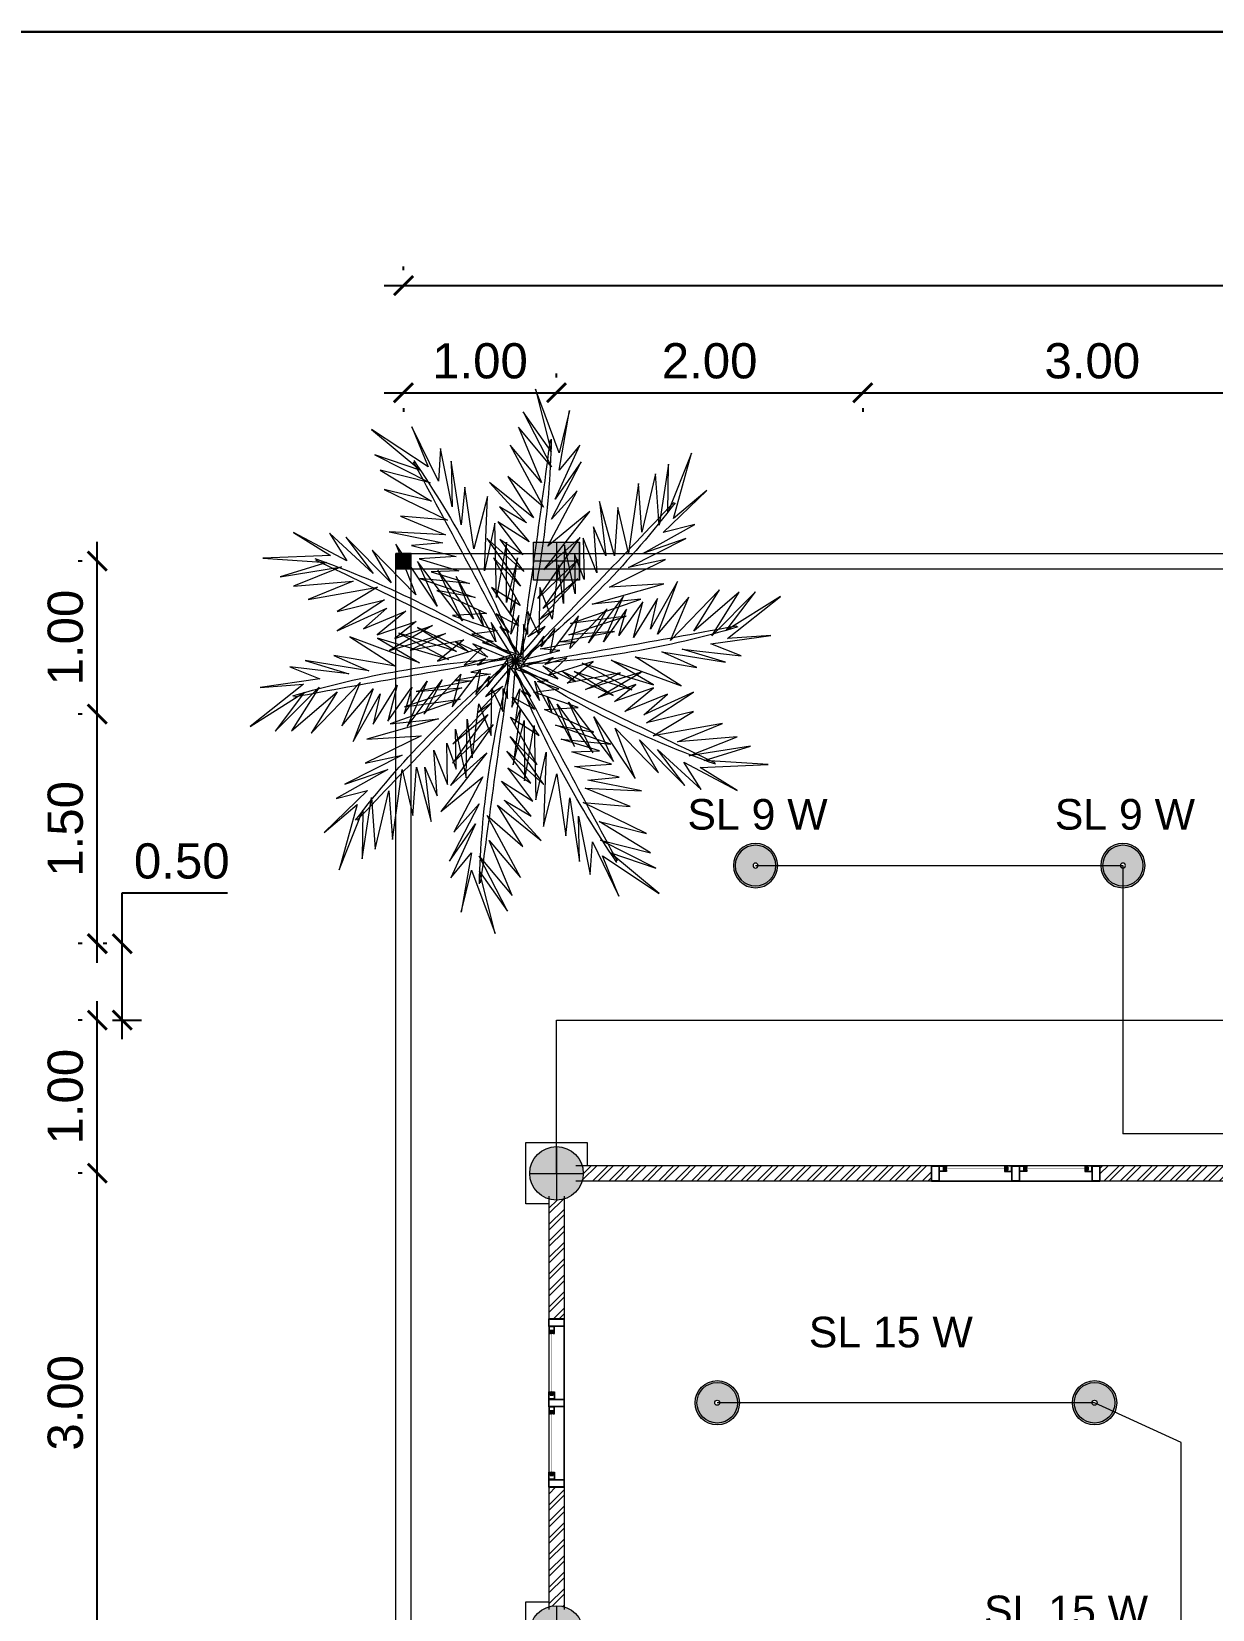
# Model space of a CAD drawing. Header units: millimetres. Extents: x -667 to -468, y -723 to -475.
# Drawn here: x -624.19 to -616.48, y -671.65 to -661.34 of the extents above; entities that cross this region are included whole.
import ezdxf

# ---------------------------------------------------------------- set-up
doc = ezdxf.new("R2010")
doc.units = ezdxf.units.MM
doc.layers.get('0').update_dxf_attribs({"lineweight": 9})
doc.layers.get('Defpoints').update_dxf_attribs({"lineweight": 0})
for name, color, linetype, lineweight in [('BLOCK', 231, 'Continuous', 5), ('COLUMN', 11, 'Continuous', 9), ('dinding', 36, 'Continuous', 9), ('NOTASI', 250, 'Continuous', 5), ('pintu', 6, 'Continuous', 5)]:
    doc.layers.add(name, color=color, linetype=linetype, lineweight=lineweight)
doc.layers.add('KOP', color=1, linetype='Continuous')
doc.layers.add('LANDSCAPE', color=7, linetype='Continuous', lineweight=9, true_color=0x002409)
doc.styles.get("Standard").update_dxf_attribs({"font": 'arial.ttf'})
doc.dimstyles.new('Copy of 1-100', dxfattribs={"dimtxt": 0.23, "dimasz": 0.125, "dimexe": 0.125, "dimexo": 0.1, "dimgap": 0.09, "dimtad": 1, "dimtoh": 1, "dimzin": 0, "dimdsep": 46, "dimtxsty": 'Standard', "dimblk": 'ARCHTICK', "dimcen": 0.09, "dimdle": 0.125, "dimclrt": 2, "dimadec": 0, "dimazin": 0, "dimtfac": 1, "dimtofl": 0, "dimtmove": 0, "dimatfit": 3, "dimldrblk": 'ARCHTICK', "dimfxl": 1, "dimtolj": 1, "dimtzin": 0, "dimarcsym": 0})
pattern_1 = [(45, (37.383015, -159.11042), (-0.053881537, 0.053881537), []), (45, (37.418936, -159.11042), (-0.053881537, 0.053881537), [])]

# ---------------------------------------------------------------- blocks, each defined once
blk = doc.blocks.new('EW2433')
at = {"layer": 'KOP', "color": 11, "ltscale": 0.1}
for p, q in [((483.0215, -195.9497), (500.4465, -195.9497)), ((500.4441, -195.9522), (483.0239, -195.9522))]:
    blk.add_line(p, q, dxfattribs=at)
blk = doc.blocks.new('FFFF')
at = {"layer": 'NOTASI', "ltscale": 0.01}
h = blk.add_hatch(color=256, dxfattribs=at)
h.paths.add_polyline_path([(-508.37, -250.991), (-508.495, -250.991), (-508.495, -251.141), (-508.37, -251.141)])
h.paths.add_polyline_path([(-508.37, -251.141), (-508.495, -251.141), (-508.495, -251.291), (-508.37, -251.291)])
h.paths.add_polyline_path([(-508.495, -251.141), (-508.62, -251.141), (-508.62, -251.291), (-508.495, -251.291)])
h.paths.add_polyline_path([(-508.495, -250.991), (-508.62, -250.991), (-508.62, -251.141), (-508.495, -251.141)])
at = {"ltscale": 0.01}
for p, q in [((-508.37, -250.991), (-508.62, -250.991)), ((-508.495, -250.991), (-508.495, -251.291)), ((-508.62, -251.141), (-508.37, -251.141))]:
    blk.add_line(p, q, dxfattribs=at)
blk.add_lwpolyline([(-508.62, -250.991), (-508.37, -250.991), (-508.37, -251.291), (-508.62, -251.291)], close=True, dxfattribs=at)
blk = doc.blocks.new('_ArchTick')
at = {"color": 0, "linetype": 'ByBlock', "const_width": 0.15}
blk.add_lwpolyline([(-0.5, -0.5), (0.5, 0.5)], dxfattribs=at)
blk = doc.blocks.new('*D947')
at = {"layer": 'Defpoints', "color": 0}
for p in [(-623.765, -668.798), (-623.765, -668.798), (-623.765, -671.798)]:
    blk.add_point(p, dxfattribs=at)
at = {"layer": 'NOTASI', "color": 0, "lineweight": -2}
for p, q in [((-623.765, -671.923), (-623.765, -668.673)), ((-623.865, -668.798), (-623.89, -668.798)), ((-623.865, -671.798), (-623.89, -671.798))]:
    blk.add_line(p, q, dxfattribs=at)
at = {"layer": 'NOTASI', "color": 0, "lineweight": -2, "xscale": 0.125, "yscale": 0.125, "zscale": 0.125}
for p, rotation in [((-623.765, -668.798), 90), ((-623.765, -671.798), 270)]:
    blk.add_blockref('_ArchTick', p, dxfattribs=dict(at, rotation=rotation))
at = {"layer": 'NOTASI', "color": 2, "insert": (-623.973, -670.298), "char_height": 0.23, "attachment_point": 5, "rotation": 90}
blk.add_mtext('\\A1;3.00', dxfattribs=at)
blk = doc.blocks.new('*D948')
at = {"layer": 'Defpoints', "color": 0}
for p in [(-623.765, -667.798), (-623.765, -667.798), (-623.765, -668.798)]:
    blk.add_point(p, dxfattribs=at)
at = {"layer": 'NOTASI', "color": 0, "lineweight": -2}
for p, q in [((-623.765, -668.923), (-623.765, -667.673)), ((-623.865, -667.798), (-623.89, -667.798)), ((-623.865, -668.798), (-623.89, -668.798))]:
    blk.add_line(p, q, dxfattribs=at)
at = {"layer": 'NOTASI', "color": 0, "lineweight": -2, "xscale": 0.125, "yscale": 0.125, "zscale": 0.125}
for p, rotation in [((-623.765, -667.798), 90), ((-623.765, -668.798), 270)]:
    blk.add_blockref('_ArchTick', p, dxfattribs=dict(at, rotation=rotation))
at = {"layer": 'NOTASI', "color": 2, "insert": (-623.973, -668.298), "char_height": 0.23, "attachment_point": 5, "rotation": 90}
blk.add_mtext('\\A1;1.00', dxfattribs=at)
blk = doc.blocks.new('*D949')
at = {"layer": 'Defpoints', "color": 0}
for p in [(-623.765, -665.798), (-623.765, -665.798), (-623.765, -667.298)]:
    blk.add_point(p, dxfattribs=at)
at = {"layer": 'NOTASI', "color": 0, "lineweight": -2}
for p, q in [((-623.765, -667.423), (-623.765, -665.673)), ((-623.865, -665.798), (-623.89, -665.798)), ((-623.865, -667.298), (-623.89, -667.298))]:
    blk.add_line(p, q, dxfattribs=at)
at = {"layer": 'NOTASI', "color": 0, "lineweight": -2, "xscale": 0.125, "yscale": 0.125, "zscale": 0.125}
for p, rotation in [((-623.765, -665.798), 90), ((-623.765, -667.298), 270)]:
    blk.add_blockref('_ArchTick', p, dxfattribs=dict(at, rotation=rotation))
at = {"layer": 'NOTASI', "color": 2, "insert": (-623.973, -666.548), "char_height": 0.23, "attachment_point": 5, "rotation": 90}
blk.add_mtext('\\A1;1.50', dxfattribs=at)
blk = doc.blocks.new('*D951')
at = {"layer": 'Defpoints', "color": 0}
for p in [(-621.765, -663.698), (-620.765, -663.698), (-620.765, -663.698)]:
    blk.add_point(p, dxfattribs=at)
at = {"layer": 'NOTASI', "color": 0, "lineweight": -2}
for p, q in [((-620.765, -663.598), (-620.765, -663.573)), ((-621.89, -663.698), (-620.64, -663.698)), ((-621.765, -663.798), (-621.765, -663.823))]:
    blk.add_line(p, q, dxfattribs=at)
at = {"layer": 'NOTASI', "color": 0, "lineweight": -2, "xscale": 0.125, "yscale": 0.125, "zscale": 0.125, "rotation": 180}
blk.add_blockref('_ArchTick', (-621.765, -663.698), dxfattribs=at)
at = {"layer": 'NOTASI', "color": 0, "lineweight": -2, "xscale": 0.125, "yscale": 0.125, "zscale": 0.125}
blk.add_blockref('_ArchTick', (-620.765, -663.698), dxfattribs=at)
at = {"layer": 'NOTASI', "color": 2, "insert": (-621.265, -663.491), "char_height": 0.23, "attachment_point": 5}
blk.add_mtext('\\A1;1.00', dxfattribs=at)
blk = doc.blocks.new('*D952')
at = {"layer": 'Defpoints', "color": 0}
for p in [(-621.765, -662.998), (-603.765, -662.998), (-603.765, -662.998)]:
    blk.add_point(p, dxfattribs=at)
at = {"layer": 'NOTASI', "color": 0, "lineweight": -2}
for p, q in [((-621.765, -662.898), (-621.765, -662.873)), ((-603.765, -662.898), (-603.765, -662.873)), ((-621.89, -662.998), (-603.64, -662.998))]:
    blk.add_line(p, q, dxfattribs=at)
at = {"layer": 'NOTASI', "color": 0, "lineweight": -2, "xscale": 0.125, "yscale": 0.125, "zscale": 0.125, "rotation": 180}
blk.add_blockref('_ArchTick', (-621.765, -662.998), dxfattribs=at)
at = {"layer": 'NOTASI', "color": 0, "lineweight": -2, "xscale": 0.125, "yscale": 0.125, "zscale": 0.125}
blk.add_blockref('_ArchTick', (-603.765, -662.998), dxfattribs=at)
at = {"layer": 'NOTASI', "color": 2, "insert": (-612.765, -662.791), "char_height": 0.23, "attachment_point": 5}
blk.add_mtext('\\A1;18.00', dxfattribs=at)
blk = doc.blocks.new('*D953')
at = {"layer": 'Defpoints', "color": 0}
for p in [(-620.765, -663.698), (-618.765, -663.698), (-618.765, -663.698)]:
    blk.add_point(p, dxfattribs=at)
at = {"layer": 'NOTASI', "color": 0, "lineweight": -2}
for p, q in [((-620.765, -663.598), (-620.765, -663.573)), ((-620.89, -663.698), (-618.64, -663.698)), ((-618.765, -663.798), (-618.765, -663.823))]:
    blk.add_line(p, q, dxfattribs=at)
at = {"layer": 'NOTASI', "color": 0, "lineweight": -2, "xscale": 0.125, "yscale": 0.125, "zscale": 0.125, "rotation": 180}
blk.add_blockref('_ArchTick', (-620.765, -663.698), dxfattribs=at)
at = {"layer": 'NOTASI', "color": 0, "lineweight": -2, "xscale": 0.125, "yscale": 0.125, "zscale": 0.125}
blk.add_blockref('_ArchTick', (-618.765, -663.698), dxfattribs=at)
at = {"layer": 'NOTASI', "color": 2, "insert": (-619.765, -663.491), "char_height": 0.23, "attachment_point": 5}
blk.add_mtext('\\A1;2.00', dxfattribs=at)
blk = doc.blocks.new('*D954')
at = {"layer": 'Defpoints', "color": 0}
for p in [(-618.765, -663.698), (-615.765, -663.698), (-615.765, -663.698)]:
    blk.add_point(p, dxfattribs=at)
at = {"layer": 'NOTASI', "color": 0, "lineweight": -2}
for p, q in [((-615.765, -663.598), (-615.765, -663.573)), ((-618.89, -663.698), (-615.64, -663.698)), ((-618.765, -663.798), (-618.765, -663.823))]:
    blk.add_line(p, q, dxfattribs=at)
at = {"layer": 'NOTASI', "color": 0, "lineweight": -2, "xscale": 0.125, "yscale": 0.125, "zscale": 0.125, "rotation": 180}
blk.add_blockref('_ArchTick', (-618.765, -663.698), dxfattribs=at)
at = {"layer": 'NOTASI', "color": 0, "lineweight": -2, "xscale": 0.125, "yscale": 0.125, "zscale": 0.125}
blk.add_blockref('_ArchTick', (-615.765, -663.698), dxfattribs=at)
at = {"layer": 'NOTASI', "color": 2, "insert": (-617.265, -663.491), "char_height": 0.23, "attachment_point": 5}
blk.add_mtext('\\A1;3.00', dxfattribs=at)
blk = doc.blocks.new('*D978')
at = {"layer": 'Defpoints', "color": 0}
for p in [(-623.602, -667.298), (-623.602, -667.298), (-623.765, -667.798)]:
    blk.add_point(p, dxfattribs=at)
at = {"layer": 'NOTASI', "color": 0, "lineweight": -2}
for p, q in [((-623.602, -667.298), (-623.602, -666.966)), ((-623.602, -666.966), (-622.915, -666.966)), ((-623.702, -667.298), (-623.727, -667.298)), ((-623.602, -667.923), (-623.602, -667.298)), ((-623.665, -667.798), (-623.477, -667.798))]:
    blk.add_line(p, q, dxfattribs=at)
at = {"layer": 'NOTASI', "color": 0, "lineweight": -2, "xscale": 0.125, "yscale": 0.125, "zscale": 0.125}
for p, rotation in [((-623.602, -667.298), 90), ((-623.602, -667.798), 270)]:
    blk.add_blockref('_ArchTick', p, dxfattribs=dict(at, rotation=rotation))
at = {"layer": 'NOTASI', "color": 2, "insert": (-623.213, -666.759), "char_height": 0.23, "attachment_point": 5}
blk.add_mtext('\\A1;0.50', dxfattribs=at)
blk = doc.blocks.new('*D979')
at = {"layer": 'Defpoints', "color": 0}
for p in [(-623.765, -664.798), (-623.765, -664.798), (-623.765, -665.798)]:
    blk.add_point(p, dxfattribs=at)
at = {"layer": 'NOTASI', "color": 0, "lineweight": -2}
for p, q in [((-623.765, -665.923), (-623.765, -664.673)), ((-623.865, -664.798), (-623.89, -664.798)), ((-623.865, -665.798), (-623.89, -665.798))]:
    blk.add_line(p, q, dxfattribs=at)
at = {"layer": 'NOTASI', "color": 0, "lineweight": -2, "xscale": 0.125, "yscale": 0.125, "zscale": 0.125}
for p, rotation in [((-623.765, -664.798), 90), ((-623.765, -665.798), 270)]:
    blk.add_blockref('_ArchTick', p, dxfattribs=dict(at, rotation=rotation))
at = {"layer": 'NOTASI', "color": 2, "insert": (-623.973, -665.298), "char_height": 0.23, "attachment_point": 5, "rotation": 90}
blk.add_mtext('\\A1;1.00', dxfattribs=at)
blk = doc.blocks.new('pohon 3')
for points in [[(0, 0), (-0.506, 0.324), (-0.252, 0.261), (-0.666, 0.493), (-0.453, 0.424), (-1.098, 0.791), (-0.548, 0.555), (-1.176, 1.032), (-0.52, 0.701), (-1.284, 1.302), (-0.705, 1.035), (-1.505, 1.589), (-0.849, 1.317), (-1.424, 1.896), (-0.998, 1.64), (-1.586, 2.243), (-1.118, 1.875), (-1.635, 2.455), (-1.279, 2.222), (-1.638, 2.926), (-1.346, 2.439), (-1.293, 3.324), (-1.252, 2.487), (-1.056, 3.09), (-1.198, 2.293), (-0.937, 2.914), (-1.014, 2.135), (-0.765, 2.721), (-0.941, 1.818), (-0.615, 2.339), (-0.775, 1.725), (-0.361, 2.335), (-0.669, 1.69), (-0.394, 1.993), (-0.632, 1.443), (-0.316, 1.811), (-0.501, 1.302), (-0.273, 1.581), (-0.452, 1.09), (-0.115, 1.647), (-0.351, 0.92), (-0.125, 1.376), (-0.273, 0.679), (0.014, 1.017), (-0.176, 0.432), (0.057, 0.67), (-0.035, 0.386), (0.059, 0.493), (-0.095, 0.021), (0, 0)], [(0, 0), (-0.219, 0.559), (-0.05, 0.359), (-0.249, 0.791), (-0.117, 0.61), (-0.424, 1.285), (-0.117, 0.771), (-0.345, 1.526), (-0.009, 0.873), (-0.274, 1.808), (0.038, 1.252), (-0.283, 2.17), (0.088, 1.564), (-0.038, 2.371), (0.156, 1.914), (0.035, 2.747), (0.198, 2.174), (0.12, 2.947), (0.271, 2.549), (0.395, 3.33), (0.345, 2.764), (0.907, 3.449), (0.449, 2.748), (0.962, 3.121), (0.379, 2.559), (0.955, 2.908), (0.435, 2.323), (0.981, 2.651), (0.307, 2.023), (0.877, 2.253), (0.387, 1.851), (1.08, 2.101), (0.452, 1.76), (0.852, 1.844), (0.337, 1.538), (0.808, 1.651), (0.36, 1.348), (0.708, 1.44), (0.275, 1.148), (0.875, 1.4), (0.257, 0.951), (0.708, 1.186), (0.179, 0.71), (0.609, 0.815), (0.111, 0.454), (0.44, 0.508), (0.199, 0.333), (0.337, 0.364), (-0.064, 0.073), (0, 0)], [(0, 0), (0.152, 0.581), (0.17, 0.32), (0.263, 0.786), (0.263, 0.562), (0.413, 1.289), (0.358, 0.692), (0.618, 1.438), (0.506, 0.711), (0.841, 1.624), (0.767, 0.991), (1.046, 1.922), (0.99, 1.214), (1.363, 1.941), (1.251, 1.456), (1.643, 2.201), (1.438, 1.643), (1.829, 2.313), (1.718, 1.903), (2.277, 2.462), (1.904, 2.034), (2.761, 2.257), (1.978, 1.959), (2.612, 1.959), (1.811, 1.847), (2.482, 1.792), (1.718, 1.624), (2.351, 1.568), (1.438, 1.456), (2.034, 1.307), (1.401, 1.27), (2.109, 1.065), (1.401, 1.158), (1.773, 0.991), (1.177, 1.047), (1.624, 0.86), (1.084, 0.879), (1.419, 0.748), (0.897, 0.767), (1.531, 0.618), (0.767, 0.618), (1.27, 0.544), (0.562, 0.469), (0.972, 0.301), (0.357, 0.301), (0.655, 0.152), (0.357, 0.152), (0.487, 0.097), (-0.009, 0.097), (0, 0)], [(0, 0), (-0.599, -0.035), (-0.357, 0.063), (-0.829, 0.008), (-0.616, 0.077), (-1.353, -0.006), (-0.769, 0.127), (-1.558, 0.143), (-0.833, 0.261), (-1.804, 0.298), (-1.179, 0.423), (-2.151, 0.401), (-1.461, 0.567), (-2.267, 0.697), (-1.772, 0.74), (-2.601, 0.882), (-2.007, 0.86), (-2.765, 1.025), (-2.341, 1.045), (-3.045, 1.404), (-2.523, 1.182), (-3, 1.929), (-2.475, 1.276), (-2.671, 1.879), (-2.317, 1.151), (-2.471, 1.807), (-2.075, 1.132), (-2.218, 1.752), (-1.829, 0.917), (-1.872, 1.531), (-1.641, 0.94), (-1.665, 1.677), (-1.534, 0.974), (-1.49, 1.381), (-1.359, 0.796), (-1.32, 1.279), (-1.171, 0.759), (-1.15, 1.118), (-1.007, 0.616), (-1.061, 1.265), (-0.825, 0.538), (-0.909, 1.04), (-0.62, 0.389), (-0.587, 0.831), (-0.397, 0.246), (-0.347, 0.576), (-0.255, 0.292), (-0.242, 0.433), (-0.089, -0.039), (0, 0)], [(0, 0), (0.464, 0.381), (0.326, 0.159), (0.675, 0.481), (0.544, 0.3), (1.091, 0.8), (0.697, 0.35), (1.345, 0.8), (0.827, 0.278), (1.635, 0.819), (1.203, 0.351), (1.976, 0.94), (1.515, 0.4), (2.244, 0.769), (1.868, 0.443), (2.623, 0.815), (2.129, 0.484), (2.84, 0.796), (2.508, 0.53), (3.289, 0.654), (2.736, 0.526), (3.561, 0.203), (2.752, 0.422), (3.265, 0.05), (2.551, 0.43), (3.061, -0.009), (2.344, 0.304), (2.824, -0.113), (2.019, 0.333), (2.414, -0.138), (1.88, 0.204), (2.332, -0.378), (1.814, 0.114), (2.017, -0.241), (1.567, 0.155), (1.82, -0.259), (1.393, 0.074), (1.588, -0.229), (1.177, 0.093), (1.602, -0.4), (0.984, 0.049), (1.347, -0.307), (0.73, 0.049), (0.963, -0.327), (0.466, 0.034), (0.619, -0.262), (0.378, -0.086), (0.451, -0.208), (0.049, 0.084), (0, 0)], [(0, 0), (-0.464, -0.381), (-0.326, -0.159), (-0.675, -0.481), (-0.544, -0.3), (-1.091, -0.8), (-0.697, -0.35), (-1.345, -0.8), (-0.827, -0.278), (-1.635, -0.819), (-1.203, -0.351), (-1.976, -0.94), (-1.515, -0.4), (-2.244, -0.769), (-1.868, -0.443), (-2.623, -0.815), (-2.129, -0.484), (-2.84, -0.796), (-2.508, -0.53), (-3.289, -0.654), (-2.736, -0.526), (-3.561, -0.203), (-2.752, -0.422), (-3.265, -0.05), (-2.551, -0.43), (-3.061, 0.009), (-2.344, -0.304), (-2.824, 0.113), (-2.019, -0.333), (-2.414, 0.138), (-1.88, -0.204), (-2.332, 0.378), (-1.814, -0.114), (-2.017, 0.241), (-1.567, -0.155), (-1.82, 0.259), (-1.393, -0.074), (-1.588, 0.229), (-1.177, -0.093), (-1.602, 0.4), (-0.984, -0.049), (-1.347, 0.307), (-0.73, -0.049), (-0.963, 0.327), (-0.466, -0.034), (-0.619, 0.262), (-0.378, 0.086), (-0.451, 0.208), (-0.049, -0.084), (0, 0)], [(0, 0), (0.599, 0.035), (0.357, -0.063), (0.829, -0.008), (0.616, -0.077), (1.353, 0.006), (0.769, -0.127), (1.558, -0.143), (0.833, -0.261), (1.804, -0.298), (1.179, -0.423), (2.151, -0.401), (1.461, -0.567), (2.267, -0.697), (1.772, -0.74), (2.601, -0.882), (2.007, -0.86), (2.765, -1.025), (2.341, -1.045), (3.045, -1.404), (2.523, -1.182), (3, -1.929), (2.475, -1.276), (2.671, -1.879), (2.317, -1.151), (2.471, -1.807), (2.075, -1.132), (2.218, -1.752), (1.829, -0.917), (1.872, -1.531), (1.641, -0.94), (1.665, -1.677), (1.534, -0.974), (1.49, -1.381), (1.359, -0.796), (1.32, -1.279), (1.171, -0.759), (1.15, -1.118), (1.007, -0.616), (1.061, -1.265), (0.825, -0.538), (0.909, -1.04), (0.62, -0.389), (0.587, -0.831), (0.397, -0.246), (0.347, -0.576), (0.255, -0.292), (0.242, -0.433), (0.089, 0.039), (0, 0)], [(0, 0), (-0.152, -0.581), (-0.17, -0.32), (-0.263, -0.786), (-0.263, -0.562), (-0.413, -1.289), (-0.358, -0.692), (-0.618, -1.438), (-0.506, -0.711), (-0.841, -1.624), (-0.767, -0.991), (-1.046, -1.922), (-0.99, -1.214), (-1.363, -1.941), (-1.251, -1.456), (-1.643, -2.201), (-1.438, -1.643), (-1.829, -2.313), (-1.718, -1.903), (-2.277, -2.462), (-1.904, -2.034), (-2.761, -2.257), (-1.978, -1.959), (-2.612, -1.959), (-1.811, -1.847), (-2.482, -1.792), (-1.718, -1.624), (-2.351, -1.568), (-1.438, -1.456), (-2.034, -1.307), (-1.401, -1.27), (-2.109, -1.065), (-1.401, -1.158), (-1.773, -0.991), (-1.177, -1.047), (-1.624, -0.86), (-1.084, -0.879), (-1.419, -0.748), (-0.897, -0.767), (-1.531, -0.618), (-0.767, -0.618), (-1.27, -0.544), (-0.562, -0.469), (-0.972, -0.301), (-0.357, -0.301), (-0.655, -0.152), (-0.357, -0.152), (-0.487, -0.097), (0.009, -0.097), (0, 0)], [(0, 0), (0.219, -0.559), (0.05, -0.359), (0.249, -0.791), (0.117, -0.61), (0.424, -1.285), (0.117, -0.771), (0.345, -1.526), (0.009, -0.873), (0.274, -1.808), (-0.038, -1.252), (0.283, -2.17), (-0.088, -1.564), (0.038, -2.371), (-0.156, -1.914), (-0.035, -2.747), (-0.198, -2.174), (-0.12, -2.947), (-0.271, -2.549), (-0.395, -3.33), (-0.345, -2.764), (-0.907, -3.449), (-0.449, -2.748), (-0.962, -3.121), (-0.379, -2.559), (-0.955, -2.908), (-0.435, -2.323), (-0.981, -2.651), (-0.307, -2.023), (-0.877, -2.253), (-0.387, -1.851), (-1.08, -2.101), (-0.452, -1.76), (-0.852, -1.844), (-0.337, -1.538), (-0.808, -1.651), (-0.36, -1.348), (-0.708, -1.44), (-0.275, -1.148), (-0.875, -1.4), (-0.257, -0.951), (-0.708, -1.186), (-0.179, -0.71), (-0.609, -0.815), (-0.111, -0.454), (-0.44, -0.508), (-0.199, -0.333), (-0.337, -0.364), (0.064, -0.073), (0, 0)], [(0, 0), (0.506, -0.324), (0.252, -0.261), (0.666, -0.493), (0.453, -0.424), (1.098, -0.791), (0.548, -0.555), (1.176, -1.032), (0.52, -0.701), (1.284, -1.302), (0.705, -1.035), (1.505, -1.589), (0.849, -1.317), (1.424, -1.896), (0.998, -1.64), (1.586, -2.243), (1.118, -1.875), (1.635, -2.455), (1.279, -2.222), (1.638, -2.926), (1.346, -2.439), (1.293, -3.324), (1.252, -2.487), (1.056, -3.09), (1.198, -2.293), (0.937, -2.914), (1.014, -2.135), (0.765, -2.721), (0.941, -1.818), (0.615, -2.339), (0.775, -1.725), (0.361, -2.335), (0.669, -1.69), (0.394, -1.993), (0.632, -1.443), (0.316, -1.811), (0.501, -1.302), (0.273, -1.581), (0.452, -1.09), (0.115, -1.647), (0.351, -0.92), (0.125, -1.376), (0.273, -0.679), (-0.014, -1.017), (0.176, -0.432), (-0.057, -0.67), (0.035, -0.386), (-0.059, -0.493), (0.095, -0.021), (0, 0)]]:
    blk.add_lwpolyline(points)
for centre, radius, start, end in [((12.16, -0.782), 12.228, 162.4743, 175.8962), ((208.002, -39.229), 211.722, 168.52673, 169.29668), ((10.297, 6.515), 12.228, 198.4743, 211.8962), ((191.336, 90.524), 211.722, 204.52673, 205.29668), ((9.378, -7.78), 12.228, 126.4743, 139.8962), ((145.219, -153.997), 211.722, 132.52673, 133.29668), ((4.501, 11.323), 12.228, 234.4743, 247.8962), ((101.585, 185.7), 211.722, 240.52673, 241.29668), ((3.014, -11.806), 12.228, 90.4743, 103.8962), ((26.967, -209.944), 211.722, 96.52673, 97.29668), ((-101.585, -185.7), 211.722, 60.52673, 61.29668), ((-4.501, -11.323), 12.228, 54.4743, 67.8962), ((-3.014, 11.806), 12.228, 270.4743, 283.8962), ((-26.967, 209.944), 211.722, 276.52673, 277.29668), ((-145.219, 153.997), 211.722, 312.52673, 313.29668), ((-9.378, 7.78), 12.228, 306.4743, 319.8962), ((-208.002, 39.229), 211.722, 348.52673, 349.29668), ((-12.16, 0.782), 12.228, 342.4743, 355.8962), ((-191.336, -90.524), 211.722, 24.52673, 25.29668), ((-10.297, -6.515), 12.228, 18.4743, 31.8962)]:
    blk.add_arc(centre, radius, start, end)
blk = doc.blocks.new('kolommm bulat')
at = {"layer": 'NOTASI'}
h = blk.add_hatch(color=256, dxfattribs=at)
h.paths.add_polyline_path([(-808.914, -494.931), (-808.914, -495.106), (-808.739, -495.106, 0.414214)])
h.paths.add_polyline_path([(-808.914, -494.931, 0.414214), (-809.089, -495.106), (-808.914, -495.106)])
h.paths.add_polyline_path([(-808.914, -495.106), (-809.089, -495.106, 0.414214), (-808.914, -495.281)])
h.paths.add_polyline_path([(-808.739, -495.106), (-808.914, -495.106), (-808.914, -495.281, 0.414214)])
for p, q in [((-808.914, -494.931), (-808.914, -495.281)), ((-809.089, -495.106), (-808.739, -495.106))]:
    blk.add_line(p, q)
blk.add_circle((-808.914, -495.106), 0.175)
blk = doc.blocks.new('FCE')
h = blk.add_hatch()
h.set_pattern_fill('ANSI31', color=30, scale=0.02, angle=-180, style=0)
h.set_pattern_definition([(45, (-1849.7851361, -2568.5427676), (-0.0017677669529, 0.0017677669529), [])])
h.paths.add_polyline_path([(-655.011, -509.722), (-655.009, -509.722, -0.354282), (-655.007, -509.719), (-655.027, -509.719), (-655.027, -509.727), (-655.011, -509.727)])
h.paths.add_polyline_path([(-655.027, -509.711), (-655.027, -509.719), (-655.007, -509.719, -0.354282), (-655.009, -509.716), (-655.011, -509.716), (-655.011, -509.711)])
h = blk.add_hatch()
h.set_pattern_fill('ANSI31', color=30, scale=0.02, angle=-180, style=0)
h.set_pattern_definition([(135, (540.1511286, -2568.5427676), (0.0017677669529, 0.0017677669529), [])])
h.paths.add_polyline_path([(-654.623, -509.722), (-654.625, -509.722, 0.354282), (-654.627, -509.719), (-654.607, -509.719), (-654.607, -509.727), (-654.623, -509.727)])
h.paths.add_polyline_path([(-654.607, -509.711), (-654.607, -509.719), (-654.627, -509.719, 0.354282), (-654.625, -509.716), (-654.623, -509.716), (-654.623, -509.711)])
h = blk.add_hatch()
h.set_pattern_fill('ANSI31', color=30, scale=0.02, angle=-180, style=0)
h.set_pattern_definition([(45, (-1849.2601361, -2568.5427676), (-0.0017677669529, 0.0017677669529), [])])
h.paths.add_polyline_path([(-654.486, -509.722), (-654.484, -509.722, -0.354282), (-654.482, -509.719), (-654.502, -509.719), (-654.502, -509.727), (-654.486, -509.727)])
h.paths.add_polyline_path([(-654.502, -509.711), (-654.502, -509.719), (-654.482, -509.719, -0.354282), (-654.484, -509.716), (-654.486, -509.716), (-654.486, -509.711)])
h = blk.add_hatch()
h.set_pattern_fill('ANSI31', color=30, scale=0.02, angle=-180, style=0)
h.set_pattern_definition([(135, (540.6761286, -2568.5427676), (0.0017677669529, 0.0017677669529), [])])
h.paths.add_polyline_path([(-654.098, -509.722), (-654.1, -509.722, 0.354282), (-654.102, -509.719), (-654.082, -509.719), (-654.082, -509.727), (-654.098, -509.727)])
h.paths.add_polyline_path([(-654.082, -509.711), (-654.082, -509.719), (-654.102, -509.719, 0.354282), (-654.1, -509.716), (-654.098, -509.716), (-654.098, -509.711)])
for points in [[(-655.055, -509.638), (-655.105, -509.638), (-655.105, -509.738), (-655.055, -509.738)], [(-655.105, -509.638), (-654.005, -509.638), (-654.005, -509.738), (-655.105, -509.738)], [(-654.53, -509.638), (-654.58, -509.638), (-654.58, -509.738), (-654.53, -509.738)], [(-654.005, -509.638), (-654.055, -509.638), (-654.055, -509.738), (-654.005, -509.738)], [(-655.057, -509.64), (-655.103, -509.64), (-655.103, -509.736), (-655.057, -509.736)], [(-655.029, -509.709), (-655.009, -509.709), (-655.009, -509.703), (-655.053, -509.703), (-655.053, -509.736), (-655.009, -509.736), (-655.009, -509.729), (-655.029, -509.729)], [(-654.605, -509.709), (-654.625, -509.709), (-654.625, -509.703), (-654.582, -509.703), (-654.582, -509.736), (-654.625, -509.736), (-654.625, -509.729), (-654.605, -509.729)], [(-654.532, -509.64), (-654.578, -509.64), (-654.578, -509.736), (-654.532, -509.736)], [(-654.504, -509.709), (-654.484, -509.709), (-654.484, -509.703), (-654.528, -509.703), (-654.528, -509.736), (-654.484, -509.736), (-654.484, -509.729), (-654.504, -509.729)], [(-654.08, -509.709), (-654.1, -509.709), (-654.1, -509.703), (-654.057, -509.703), (-654.057, -509.736), (-654.1, -509.736), (-654.1, -509.729), (-654.08, -509.729)], [(-654.007, -509.64), (-654.053, -509.64), (-654.053, -509.736), (-654.007, -509.736)]]:
    blk.add_lwpolyline(points, close=True)
for points in [[(-655.009, -509.713), (-655.009, -509.711), (-655.009, -509.716), (-655.009, -509.711), (-655.007, -509.711), (-655.007, -509.701), (-655.055, -509.701), (-655.055, -509.738), (-655.007, -509.738), (-655.007, -509.727), (-655.009, -509.727), (-655.009, -509.722), (-655.009, -509.727)], [(-655.009, -509.722), (-655.011, -509.722), (-655.011, -509.727), (-655.027, -509.727), (-655.027, -509.711), (-655.011, -509.711), (-655.011, -509.716), (-655.009, -509.716)], [(-654.625, -509.713), (-654.625, -509.711), (-654.625, -509.716), (-654.625, -509.711), (-654.627, -509.711), (-654.627, -509.701), (-654.58, -509.701), (-654.58, -509.738), (-654.627, -509.738), (-654.627, -509.727), (-654.625, -509.727), (-654.625, -509.722), (-654.625, -509.727)], [(-654.625, -509.722), (-654.623, -509.722), (-654.623, -509.727), (-654.607, -509.727), (-654.607, -509.711), (-654.623, -509.711), (-654.623, -509.716), (-654.625, -509.716)], [(-654.484, -509.713), (-654.484, -509.711), (-654.484, -509.716), (-654.484, -509.711), (-654.482, -509.711), (-654.482, -509.701), (-654.53, -509.701), (-654.53, -509.738), (-654.482, -509.738), (-654.482, -509.727), (-654.484, -509.727), (-654.484, -509.722), (-654.484, -509.727)], [(-654.484, -509.722), (-654.486, -509.722), (-654.486, -509.727), (-654.502, -509.727), (-654.502, -509.711), (-654.486, -509.711), (-654.486, -509.716), (-654.484, -509.716)], [(-654.1, -509.713), (-654.1, -509.711), (-654.1, -509.716), (-654.1, -509.711), (-654.102, -509.711), (-654.102, -509.701), (-654.055, -509.701), (-654.055, -509.738), (-654.102, -509.738), (-654.102, -509.727), (-654.1, -509.727), (-654.1, -509.722), (-654.1, -509.727)], [(-654.1, -509.722), (-654.098, -509.722), (-654.098, -509.727), (-654.082, -509.727), (-654.082, -509.711), (-654.098, -509.711), (-654.098, -509.716), (-654.1, -509.716)]]:
    blk.add_lwpolyline(points)
at = {"color": 20, "const_width": 0.002}
for points in [[(-654.623, -509.719), (-655.011, -509.719)], [(-654.098, -509.719), (-654.486, -509.719)]]:
    blk.add_lwpolyline(points, dxfattribs=at)
for centre, start, end in [((-655.006, -509.717), 174.6734, 252.7067), ((-655.006, -509.722), 107.2933, 185.3266), ((-654.628, -509.717), 287.2933, 5.3266), ((-654.628, -509.722), 354.6734, 72.7067), ((-654.481, -509.717), 174.6734, 252.7067), ((-654.481, -509.722), 107.2933, 185.3266), ((-654.103, -509.717), 287.2933, 5.3266), ((-654.103, -509.722), 354.6734, 72.7067)]:
    blk.add_arc(centre, 0.00286, start, end)
blk = doc.blocks.new('32')
at = {"layer": 'NOTASI'}
h = blk.add_hatch(color=256, dxfattribs=at)
h.paths.add_polyline_path([(2106.822, 191.47), (2106.772, 191.47), (2106.772, 191.42), (2106.822, 191.42)])
h.paths.add_polyline_path([(2106.872, 191.47), (2106.822, 191.47), (2106.822, 191.42), (2106.872, 191.42)])
h.paths.add_polyline_path([(2106.872, 191.42), (2106.822, 191.42), (2106.822, 191.37), (2106.872, 191.37)])
h.paths.add_polyline_path([(2106.822, 191.42), (2106.772, 191.42), (2106.772, 191.37), (2106.822, 191.37)])
at = {"layer": 'BLOCK'}
for p, q in [((2106.822, 191.47), (2106.822, 191.37)), ((2106.772, 191.42), (2106.872, 191.42))]:
    blk.add_line(p, q, dxfattribs=at)
blk.add_lwpolyline([(2106.872, 191.47), (2106.772, 191.47), (2106.772, 191.37), (2106.872, 191.37)], close=True, dxfattribs=at)
blk = doc.blocks.new('baret bulat')
h = blk.add_hatch(color=256)
h.set_gradient(color1=(2, 121, 4), one_color=1, tint=1, name='SPHERICAL')
h.paths.add_polyline_path([(0.036, 0, 1), (-0.036, 0, 1)], flags=0)
h.paths.add_polyline_path([(-0.321, 0, 1), (0.321, 0, 1)])
h.paths.add_polyline_path([(0.294, 0, -1), (-0.294, 0, -1)], flags=16)
h.paths.add_polyline_path([(0.036, 0, -1), (-0.036, 0, -1)], flags=0)
h = blk.add_hatch(color=256)
h.set_gradient(color1=(251, 236, 121), one_color=1, tint=1, name='SPHERICAL')
h.paths.add_polyline_path([(0.294, 0, 1), (-0.294, 0, 1)])
h.paths.add_polyline_path([(-0.036, 0, -1), (0.036, 0, -1)], flags=16)
for radius in [0.321, 0.294, 0.0363]:
    blk.add_circle((0, 0), radius)

msp = doc.modelspace()

# ---------------------------------------------------------------- hatches: boundary and pattern name
at = {"layer": 'NOTASI'}
h = msp.add_hatch(dxfattribs=at)
h.set_pattern_fill('ANSI32', color=256, scale=0.008, style=0)
h.set_pattern_definition(pattern_1)
h.paths.add_polyline_path([(-618.315, -668.748), (-620.598, -668.748, -0.072565), (-620.59, -668.798, -0.072565), (-620.598, -668.848), (-618.315, -668.848)])
h.paths.add_polyline_path([(-615.89, -668.748), (-617.215, -668.748), (-617.215, -668.848), (-615.89, -668.848)])
h = msp.add_hatch(dxfattribs=at)
h.set_pattern_fill('ANSI32', color=256, scale=0.008, style=0)
h.set_pattern_definition(pattern_1)
h.paths.add_polyline_path([(-620.715, -668.966, -0.145898), (-620.815, -668.966), (-620.815, -669.748), (-620.715, -669.748)])
h.paths.add_polyline_path([(-620.715, -670.848), (-620.815, -670.848), (-620.815, -671.631, -0.145898), (-620.715, -671.631)])

# ---------------------------------------------------------------- linework, layer by layer
at = {"color": 1, "linetype": 'ByBlock', "true_color": 0xff1a1a}
for p, q in [((-619.465, -666.788), (-617.065, -666.788)), ((-617.065, -666.788), (-617.065, -668.541)), ((-611, -668.541), (-617.065, -668.541)), ((-617.25, -670.298), (-619.715, -670.298)), ((-616.684, -670.557), (-617.25, -670.298)), ((-616.684, -672.162), (-616.684, -670.557))]:
    msp.add_line(p, q, dxfattribs=at)
for points in [[(-620.815, -668.998), (-620.965, -668.998), (-620.965, -668.598), (-620.565, -668.598), (-620.565, -668.748)], [(-620.815, -671.998), (-620.965, -671.998), (-620.965, -671.598), (-620.815, -671.598)]]:
    msp.add_lwpolyline(points)
at = {"layer": 'dinding'}
for p, q in [((-621.815, -684.848), (-621.815, -664.748)), ((-621.815, -664.748), (-603.715, -664.748)), ((-621.715, -684.748), (-621.715, -664.848)), ((-621.715, -664.848), (-603.815, -664.848)), ((-620.64, -668.748), (-615.89, -668.748)), ((-620.64, -668.848), (-615.89, -668.848)), ((-620.815, -668.948), (-620.815, -671.648)), ((-620.715, -668.948), (-620.715, -671.648))]:
    msp.add_line(p, q, dxfattribs=at)
msp.add_lwpolyline([(-620.765, -668.798), (-620.765, -667.798), (-611.265, -667.798), (-611.265, -665.798)], dxfattribs=at)

# ---------------------------------------------------------------- block references
at = {"xscale": 1.875, "yscale": 1.875, "zscale": 1.875}
msp.add_blockref('EW2433', (-1534.666, -293.932), dxfattribs=at)
at = {"yscale": 0.4508898868872598, "zscale": 0.4508898868872598, "rotation": 180}
for p, xscale in [((-619.465, -666.788), -0.4508898868872598), ((-617.065, -666.788), -0.4508898868872598), ((-619.715, -670.298), 0.4508898868872598), ((-617.25, -670.298), 0.4508898868872598)]:
    msp.add_blockref('baret bulat', p, dxfattribs=dict(at, xscale=xscale))
at = {"layer": 'COLUMN', "rotation": 270}
for name, p in [('FFFF', (-369.624, -1173.294)), ('32', (-813.185, 1442.024))]:
    msp.add_blockref(name, p, dxfattribs=at)
at = {"layer": 'COLUMN'}
for p in [(188.149, -173.693), (188.149, -176.693)]:
    msp.add_blockref('kolommm bulat', p, dxfattribs=at)
at = {"layer": 'LANDSCAPE', "xscale": -0.4999999999742689, "yscale": 0.5000000000000437, "zscale": 0.5, "rotation": 197.0448967886603}
msp.add_blockref('pohon 3', (-621.034, -665.454), dxfattribs=at)
at = {"layer": 'pintu', "xscale": -1}
for p, rotation in [((36.789, -1178.487), 180), ((-111.077, -15.744), 270)]:
    msp.add_blockref('FCE', p, dxfattribs=dict(at, rotation=rotation))

# ---------------------------------------------------------------- texts
at = {"color": 1, "linetype": 'ByBlock', "true_color": 0xff1a1a, "char_height": 0.2, "attachment_point": 1}
for s, insert in [('{\\C256;SL 9 W}', (-619.91, -666.353)), ('{\\C256;SL 9 W}', (-617.51, -666.353)), ('{\\C256;SL 15 W}', (-619.117, -669.736)), ('{\\C256;SL 15 W}', (-617.972, -671.558))]:
    msp.add_mtext_dynamic_manual_height_columns(s, width=1.6668, gutter_width=12.5, heights=[0], dxfattribs=dict(at, insert=insert))

# ---------------------------------------------------------------- dimensions: what is measured, and where the dimension line sits
at = {"layer": 'NOTASI'}
for base, p1, p2, picture, middle in [((-603.765, -662.998), (-621.765, -662.998), (-603.765, -662.998), '*D952', (-612.765, -662.791)), ((-620.765, -663.698), (-621.765, -663.698), (-620.765, -663.698), '*D951', (-621.265, -663.491)), ((-618.765, -663.698), (-620.765, -663.698), (-618.765, -663.698), '*D953', (-619.765, -663.491)), ((-615.765, -663.698), (-618.765, -663.698), (-615.765, -663.698), '*D954', (-617.265, -663.491))]:
    dim = msp.add_linear_dim(base=base, p1=p1, p2=p2, dimstyle='Copy of 1-100', dxfattribs=at)
    dim.commit()
    dim.dimension.update_dxf_attribs({"geometry": picture, "text_midpoint": middle})
for base, p1, p2, picture, middle in [((-623.765, -664.798), (-623.765, -665.798), (-623.765, -664.798), '*D979', (-623.973, -665.298)), ((-623.765, -665.798), (-623.765, -667.298), (-623.765, -665.798), '*D949', (-623.973, -666.548)), ((-623.765, -667.798), (-623.765, -668.798), (-623.765, -667.798), '*D948', (-623.973, -668.298)), ((-623.765, -668.798), (-623.765, -671.798), (-623.765, -668.798), '*D947', (-623.973, -670.298))]:
    dim = msp.add_linear_dim(base=base, p1=p1, p2=p2, angle=90, dimstyle='Copy of 1-100', dxfattribs=at)
    dim.commit()
    dim.dimension.update_dxf_attribs({"geometry": picture, "text_midpoint": middle})
dim = msp.add_linear_dim(base=(-623.602, -667.298), p1=(-623.765, -667.798), p2=(-623.602, -667.298), angle=90, dimstyle='Copy of 1-100', dxfattribs=at)
dim.commit()
dim.dimension.update_dxf_attribs({"geometry": '*D978', "text_midpoint": (-623.213, -666.966), "dimtype": 160})

doc.saveas('drawing.dxf')
